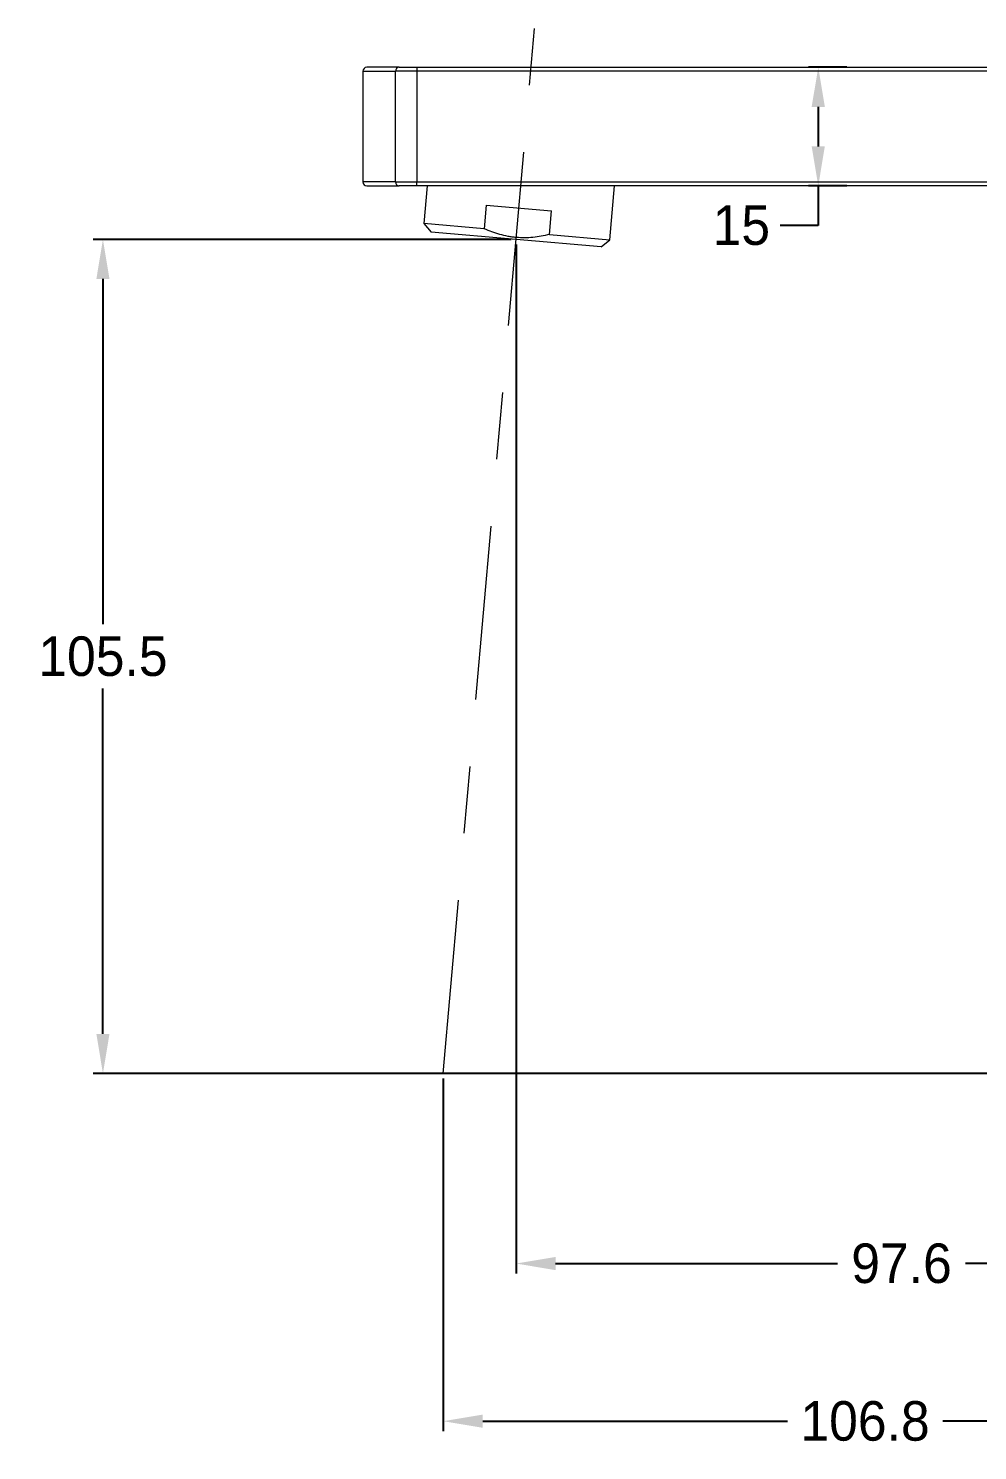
# Model space of a CAD drawing. Extents: x 11219 to 12060, y -16047 to -15452.
# Drawn here: x 11545.6 to 11665.8, y -15836.6 to -15656.6 of the extents above; entities that cross this region are included whole.
import ezdxf

# ---------------------------------------------------------------- set-up
doc = ezdxf.new("R2010")
doc.units = 0
doc.header["$MEASUREMENT"] = 0
doc.linetypes.add('CENTER', pattern=[47.5, 22, -8.5, 8.5, -8.5])
doc.linetypes.add('CENTER2', pattern=[28.575, 19.05, -3.175, 3.175, -3.175])
doc.layers.get('0').update_dxf_attribs({"color": 3, "linetype": 'CONTINUOUS'})
doc.layers.add('CENTER', color=1, linetype='CENTER2')
doc.layers.add('DIM_', color=6, linetype='CONTINUOUS', lineweight=9)
doc.styles.get("Standard").update_dxf_attribs({"font": 'Gulim.ttf'})
doc.dimstyles.new('사본(2) STANDARD', dxfattribs={"dimscale": 0, "dimtxt": 5, "dimasz": 5, "dimexe": 1.25, "dimexo": 0.625, "dimgap": 1.5, "dimtad": 3, "dimtih": 1, "dimtoh": 1, "dimdec": 1, "dimzin": 9, "dimdsep": 46, "dimtxsty": 'Standard', "dimcen": 2.5, "dimclrd": 3, "dimclre": 3, "dimclrt": 4, "dimadec": 0, "dimazin": 0, "dimtfac": 1, "dimtdec": 1, "dimtmove": 0, "dimatfit": 3, "dimfxl": 1.25, "dimtfill": 1, "dimtolj": 1, "dimtzin": 0, "dimarcsym": 0})

# ---------------------------------------------------------------- blocks, each defined once
blk = doc.blocks.new('*D20')
at = {"layer": 'DIM_', "color": 3, "lineweight": -2, "transparency": 16777216}
for p, q in [((11649.27, -15661.56), (11644.39, -15661.56)), ((11645.64, -15666.56), (11645.64, -15671.56)), ((11649.27, -15676.56), (11644.39, -15676.56)), ((11645.64, -15676.56), (11645.64, -15681.56)), ((11645.64, -15681.56), (11640.64, -15681.56))]:
    blk.add_line(p, q, dxfattribs=at)
at = {"layer": 'DIM_', "color": 3, "transparency": 16777216}
for points in [[(11644.8, -15666.56), (11646.47, -15666.56), (11645.64, -15661.56)], [(11644.8, -15671.56), (11646.47, -15671.56), (11645.64, -15676.56)]]:
    blk.add_solid(points, dxfattribs=at)
at = {"layer": 'DIM_', "color": 4, "transparency": 16777216, "insert": (11635.9, -15681.56), "char_height": 5, "attachment_point": 5, "bg_fill": 3, "box_fill_scale": 1.25, "bg_fill_color": 256, "bg_fill_true_color": 13158600, "bg_fill_transparency": 0}
blk.add_mtext('\\A1;15', dxfattribs=at)
blk = doc.blocks.new('*D21')
at = {"layer": 'DIM_', "color": 3, "lineweight": -2, "transparency": 16777216}
for p, q in [((11606.76, -15683.34), (11553.82, -15683.34)), ((11555.07, -15688.34), (11555.07, -15732.03)), ((11555.07, -15783.86), (11555.07, -15740.17)), ((11679.95, -15788.86), (11553.82, -15788.86))]:
    blk.add_line(p, q, dxfattribs=at)
at = {"layer": 'DIM_', "color": 3, "transparency": 16777216}
for points in [[(11554.24, -15688.34), (11555.9, -15688.34), (11555.07, -15683.34)], [(11554.24, -15783.86), (11555.9, -15783.86), (11555.07, -15788.86)]]:
    blk.add_solid(points, dxfattribs=at)
at = {"layer": 'DIM_', "color": 4, "transparency": 16777216, "insert": (11555.07, -15736.1), "char_height": 5, "attachment_point": 5, "bg_fill": 3, "box_fill_scale": 1.25, "bg_fill_color": 256, "bg_fill_true_color": 13158600, "bg_fill_transparency": 0}
blk.add_mtext('\\A1;105.5', dxfattribs=at)
blk = doc.blocks.new('*D22')
at = {"layer": 'DIM_', "color": 3, "lineweight": -2, "transparency": 16777216}
for p, q in [((11607.38, -15683.96), (11607.38, -15814.16)), ((11704.98, -15743.83), (11704.98, -15814.16)), ((11612.38, -15812.91), (11648.08, -15812.91)), ((11699.98, -15812.91), (11664.28, -15812.91))]:
    blk.add_line(p, q, dxfattribs=at)
at = {"layer": 'DIM_', "color": 3, "transparency": 16777216}
for points in [[(11612.38, -15812.08), (11612.38, -15813.75), (11607.38, -15812.91)], [(11699.98, -15812.08), (11699.98, -15813.75), (11704.98, -15812.91)]]:
    blk.add_solid(points, dxfattribs=at)
at = {"layer": 'DIM_', "color": 4, "transparency": 16777216, "insert": (11656.18, -15812.91), "char_height": 5, "attachment_point": 5, "bg_fill": 3, "box_fill_scale": 1.25, "bg_fill_color": 256, "bg_fill_true_color": 13158600, "bg_fill_transparency": 0}
blk.add_mtext('\\A1;97.6', dxfattribs=at)
blk = doc.blocks.new('*D23')
at = {"layer": 'DIM_', "color": 3, "lineweight": -2, "transparency": 16777216}
for p, q in [((11704.98, -15743.83), (11704.98, -15834.11)), ((11598.15, -15789.49), (11598.15, -15834.11)), ((11603.15, -15832.86), (11641.74, -15832.86)), ((11699.98, -15832.86), (11661.39, -15832.86))]:
    blk.add_line(p, q, dxfattribs=at)
at = {"layer": 'DIM_', "color": 3, "transparency": 16777216}
for points in [[(11603.15, -15832.03), (11603.15, -15833.69), (11598.15, -15832.86)], [(11699.98, -15832.03), (11699.98, -15833.69), (11704.98, -15832.86)]]:
    blk.add_solid(points, dxfattribs=at)
at = {"layer": 'DIM_', "color": 4, "transparency": 16777216, "insert": (11651.56, -15832.86), "char_height": 5, "attachment_point": 5, "bg_fill": 3, "box_fill_scale": 1.25, "bg_fill_color": 256, "bg_fill_true_color": 13158600, "bg_fill_transparency": 0}
blk.add_mtext('\\A1;106.8', dxfattribs=at)

msp = doc.modelspace()

# ---------------------------------------------------------------- linework, layer by layer
at = {"linetype": 'Continuous', "lineweight": 13, "extrusion": (0, 1, 0)}
for p, q in [((11587.98, -15662.06), (11592.11, -15662.06)), ((11592.11, -15676.06), (11592.11, -15662.06)), ((11594.82, -15662.06), (11592.11, -15662.06)), ((11594.82, -15661.56), (11594.82, -15662.06)), ((11594.82, -15662.06), (11594.82, -15676.06)), ((11704.98, -15662.06), (11594.82, -15662.06)), ((11592.11, -15676.06), (11587.98, -15676.06)), ((11592.11, -15676.06), (11594.82, -15676.06)), ((11594.82, -15676.56), (11594.82, -15676.06)), ((11594.82, -15676.06), (11704.98, -15676.06))]:
    msp.add_line(p, q, dxfattribs=at)
at = {"linetype": 'Continuous', "lineweight": 18, "extrusion": (0, 1, 0)}
for p, q in [((11587.98, -15662.06), (11587.98, -15676.06)), ((11592.57, -15661.56), (11588.48, -15661.56)), ((11592.57, -15661.56), (11594.82, -15661.56)), ((11594.82, -15661.56), (11704.98, -15661.56)), ((11588.48, -15676.56), (11592.57, -15676.56)), ((11594.82, -15676.56), (11592.57, -15676.56)), ((11700.53, -15676.56), (11594.82, -15676.56)), ((11596.13, -15676.56), (11595.72, -15681.31)), ((11619.23, -15683.37), (11619.82, -15676.56)), ((11603.61, -15678.99), (11603.35, -15681.98)), ((11603.61, -15678.99), (11611.86, -15679.71)), ((11595.72, -15681.31), (11596.63, -15682.4)), ((11603.35, -15681.98), (11595.72, -15681.31)), ((11611.6, -15682.7), (11611.86, -15679.71)), ((11618.14, -15684.28), (11596.63, -15682.4)), ((11611.6, -15682.7), (11619.23, -15683.37)), ((11618.14, -15684.28), (11619.23, -15683.37))]:
    msp.add_line(p, q, dxfattribs=at)
at = {"linetype": 'Continuous', "lineweight": 18}
for centre, start, end in [((11588.48, -15662.06), 90, 180), ((11588.48, -15676.06), 180, 270)]:
    msp.add_arc(centre, 0.5, start, end, dxfattribs=at)
at = {"linetype": 'Continuous', "lineweight": 13}
for centre, major_axis, start_param, end_param in [((11592.57, -15662.06), (0, 0.5), 0, 1.570796), ((11592.57, -15676.06), (0, -0.5), 4.712389, 6.283185)]:
    msp.add_ellipse(centre, major_axis=major_axis, ratio=0.902648, start_param=start_param, end_param=end_param, dxfattribs=at)
at = {"linetype": 'Continuous', "lineweight": 18}
msp.add_open_spline([(11611.6, -15682.7), (11610.91, -15682.88), (11610.22, -15683.01), (11609.17, -15683.11), (11608.82, -15683.13), (11608.12, -15683.13), (11607.76, -15683.12), (11607.32, -15683.08), (11607.23, -15683.07), (11607.06, -15683.05), (11606.79, -15683.02), (11606.53, -15682.98), (11606.01, -15682.88), (11605.67, -15682.8), (11604.65, -15682.52), (11603.99, -15682.27), (11603.35, -15681.98)], degree=3, knots=[0, 0, 0, 0, 0.25, 0.25, 0.375, 0.375, 0.5, 0.5, 0.53125, 0.53125, 0.5625, 0.625, 0.625, 0.75, 0.75, 1, 1, 1, 1], dxfattribs=at)
at = {"layer": 'CENTER', "color": 1, "linetype": 'CENTER', "lineweight": 13}
msp.add_line((11598.15, -15788.86), (11609.72, -15656.64), dxfattribs=at)

# ---------------------------------------------------------------- next in the draw order: dimensions: what is measured, and where the dimension line sits
at = {"layer": 'DIM_'}
dim = msp.add_linear_dim(base=(11645.64, -15676.56), p1=(11649.9, -15661.56), p2=(11649.9, -15676.56), angle=90, dimstyle='사본(2) STANDARD', override={"dimscale": 1, "dimtad": 0}, dxfattribs=at)
dim.commit()
dim.dimension.update_dxf_attribs({"geometry": '*D20', "text_midpoint": (11635.9, -15681.56)})

# ---------------------------------------------------------------- next in the draw order: dimensions: what is measured, and where the dimension line sits
dim = msp.add_linear_dim(base=(11555.07, -15788.86), p1=(11607.38, -15683.34), p2=(11680.58, -15788.86), angle=90, dimstyle='사본(2) STANDARD', override={"dimscale": 1, "dimtad": 0}, dxfattribs=at)
dim.commit()
dim.dimension.update_dxf_attribs({"geometry": '*D21', "text_midpoint": (11555.07, -15736.1)})

# ---------------------------------------------------------------- next in the draw order: dimensions: what is measured, and where the dimension line sits
dim = msp.add_linear_dim(base=(11704.98, -15812.91), p1=(11607.38, -15683.34), p2=(11704.98, -15743.2), dimstyle='사본(2) STANDARD', override={"dimscale": 1, "dimtad": 0}, dxfattribs=at)
dim.commit()
dim.dimension.update_dxf_attribs({"geometry": '*D22', "text_midpoint": (11656.18, -15812.91)})

# ---------------------------------------------------------------- next in the draw order: dimensions: what is measured, and where the dimension line sits
dim = msp.add_linear_dim(base=(11704.98, -15832.86), p1=(11598.15, -15788.86), p2=(11704.98, -15743.2), dimstyle='사본(2) STANDARD', override={"dimscale": 1, "dimtad": 0}, dxfattribs=at)
dim.commit()
dim.dimension.update_dxf_attribs({"geometry": '*D23', "text_midpoint": (11651.56, -15832.86)})

doc.saveas('drawing.dxf')
